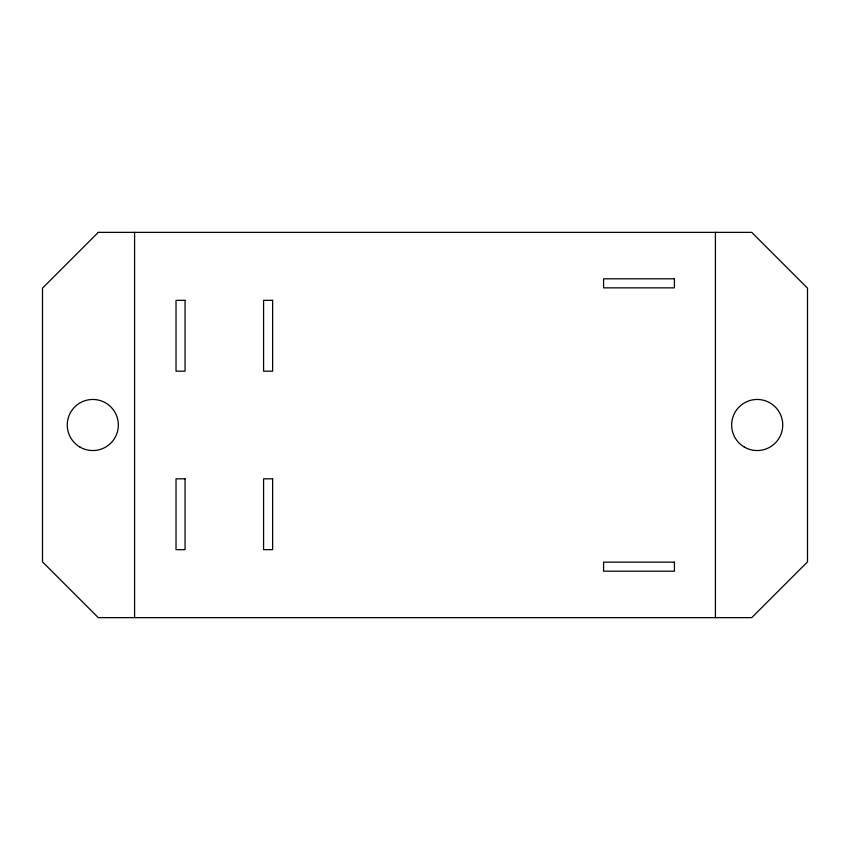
<?xml version="1.0" encoding="UTF-8"?>
<svg xmlns="http://www.w3.org/2000/svg" width="850" height="850" viewBox="0 0 850 850"><rect width="100%" height="100%" fill="white"/><g stroke="black" fill="none" stroke-linecap="round" stroke-linejoin="round"><path stroke-width="1.27" d="M715.413 232.358L715.413 617.642M134.587 232.358L134.587 617.642M98.271 232.358L42.5 288.129L42.5 561.871L98.271 617.642L751.729 617.642L807.5 561.871L807.5 288.129L751.729 232.358L98.271 232.358M674.422 278.811L603.585 278.811L603.585 287.853L674.422 287.853L674.422 278.811M185.056 300.348L176.024 300.348L176.024 371.174L185.056 371.174L185.056 300.348M272.627 300.348L263.585 300.348L263.585 371.174L272.627 371.174L272.627 300.348M185.056 478.826L176.024 478.826L176.024 549.653L185.056 549.653L185.056 478.826M272.627 478.826L263.585 478.826L263.585 549.653L272.627 549.653L272.627 478.826M674.422 562.148L603.585 562.148L603.585 571.189L674.422 571.189L674.422 562.148M80.038 447.121A25.543 25.543 0 0 0 118.352 425A25.543 25.543 0 0 0 80.038 402.879A25.543 25.543 0 0 0 80.038 447.121M744.419 447.121A25.543 25.543 0 0 0 782.733 425A25.543 25.543 0 0 0 744.419 402.879A25.543 25.543 0 0 0 744.419 447.121"/></g></svg>
